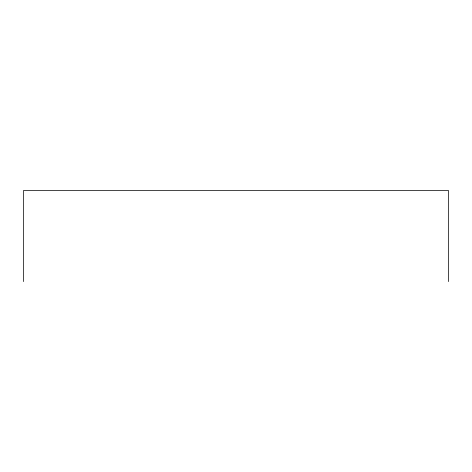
<?xml version="1.0" encoding="UTF-8"?>
<svg xmlns="http://www.w3.org/2000/svg" width="472" height="472" viewBox="0 0 472 472"><rect width="100%" height="100%" fill="white"/><g stroke="black" fill="none" stroke-linecap="round" stroke-linejoin="round"><path stroke-width="0.71" d="M448.4 281.583L448.4 190.417L23.6 190.417L23.6 281.583"/></g></svg>
